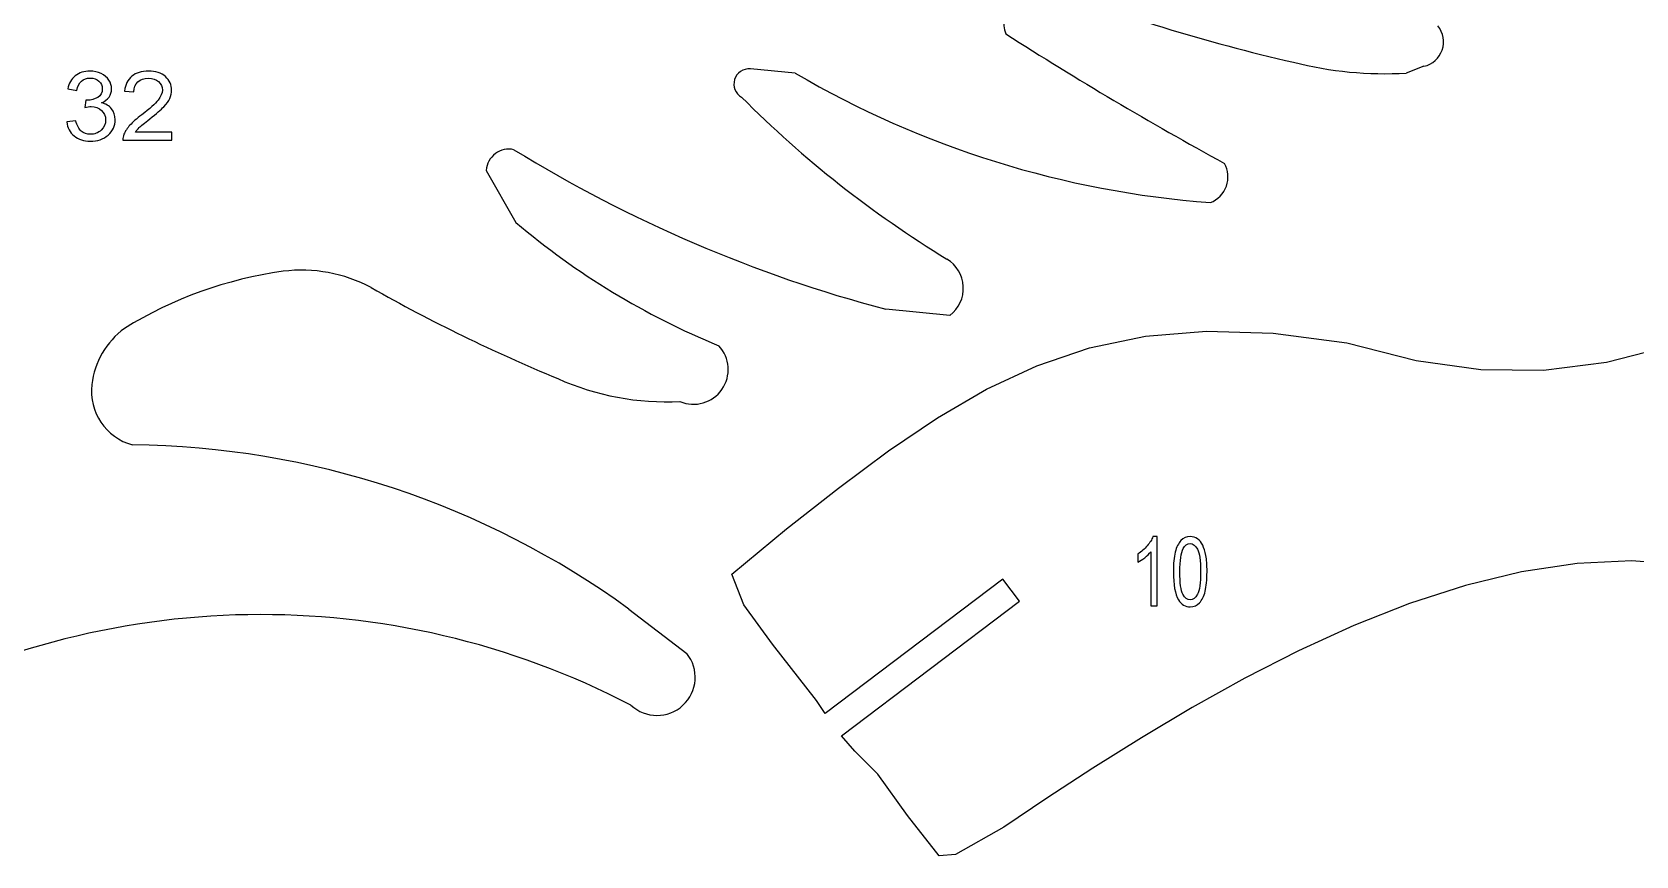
# Model space of a CAD drawing. Header units: millimetres. Extents: x -145 to 189, y -186 to 77.
# Drawn here: x -108.5 to -47.8, y -48.8 to -17.6 of the extents above; entities that cross this region are included whole.
import ezdxf

# ---------------------------------------------------------------- set-up
doc = ezdxf.new("R2010")
doc.units = ezdxf.units.MM
doc.header["$MEASUREMENT"] = 0
doc.layers.add('Capa 1', color=7, linetype='Continuous')

msp = doc.modelspace()

# ---------------------------------------------------------------- linework, layer by layer
at = {"layer": 'Capa 1', "lineweight": 25}
for points in [[(-70.5202, -15.6853), (-70.9412, -15.7672), (-71.3053, -16.0291), (-71.5171, -16.4021), (-71.5171, -16.4021), (-71.7289, -16.7751), (-71.7671, -17.222), (-71.6217, -17.6255)], [(-55.7924, -18.8517), (-55.4703, -18.7812), (-55.2083, -18.5478), (-55.101, -18.236), (-55.101, -18.236), (-54.9938, -17.9241), (-55.0568, -17.579), (-55.2673, -17.3252)], [(-81.2868, -18.9545), (-81.5561, -18.9287), (-81.8065, -19.0954), (-81.8868, -19.3537), (-81.8868, -19.3537), (-81.9671, -19.612), (-81.8552, -19.8913), (-81.6187, -20.0226)], [(-90.2382, -22.0107), (-90.4835, -21.9546), (-90.7412, -22.0092), (-90.9427, -22.1602), (-90.9427, -22.1602), (-91.1441, -22.3111), (-91.2689, -22.5431), (-91.284, -22.7944)], [(-63.8764, -24.0143), (-63.5936, -23.9052), (-63.3723, -23.6782), (-63.2704, -23.3927), (-63.2704, -23.3927), (-63.1684, -23.1071), (-63.1959, -22.7914), (-63.3456, -22.5277)], [(-73.7335, -28.2846), (-73.3945, -28.0252), (-73.2054, -27.6153), (-73.2281, -27.189), (-73.2281, -27.189), (-73.2508, -26.7628), (-73.4824, -26.3752), (-73.8471, -26.1534)], [(-83.9553, -31.5467), (-83.3825, -31.788), (-82.7189, -31.5959), (-82.3636, -31.0858), (-82.3636, -31.0858), (-82.0083, -30.5758), (-82.058, -29.8868), (-82.4829, -29.4331)], [(-85.8111, -43.0442), (-85.2572, -43.5621), (-84.3973, -43.5641), (-83.8409, -43.0489), (-83.8409, -43.0489), (-83.2845, -42.5336), (-83.2206, -41.6761), (-83.6945, -41.0841)]]:
    msp.add_open_spline(points, degree=3, knots=[0, 0, 0, 0, 0.3333333, 0.3333333, 0.3333333, 0.3333333, 1, 1, 1, 1], dxfattribs=at)
for points in [[(-70.5202, -15.6853), (-67.334, -16.9304), (-64.0601, -17.938), (-60.7253, -18.7001)], [(-71.6217, -17.6255), (-68.9197, -19.3535), (-66.1594, -20.9885), (-63.3456, -22.5277)], [(-60.7253, -18.7001), (-59.3335, -19.0553), (-57.8952, -19.1937), (-56.4611, -19.1105)], [(-79.5889, -19.1115), (-79.5889, -19.1115), (-81.2868, -18.9545), (-81.2868, -18.9545)], [(-79.5889, -19.1115), (-74.7939, -21.9228), (-69.4193, -23.5998), (-63.8764, -24.0143)], [(-55.7924, -18.8517), (-55.7924, -18.8517), (-56.4611, -19.1104), (-56.4611, -19.1104)], [(-81.6187, -20.0226), (-79.2846, -22.3718), (-76.6752, -24.4303), (-73.8471, -26.1534)], [(-90.2382, -22.0107), (-85.8669, -24.7033), (-81.1239, -26.7392), (-76.1609, -28.0531)], [(-91.284, -22.7944), (-91.284, -22.7944), (-90.1692, -24.7637), (-90.1692, -24.7637)], [(-90.1692, -24.7637), (-87.8678, -26.7136), (-85.274, -28.2893), (-82.4829, -29.433)], [(-98.9766, -26.6157), (-101.1065, -26.9125), (-103.1516, -27.6482), (-104.9823, -28.7764)], [(-95.6487, -27.2315), (-96.6677, -26.6872), (-97.8303, -26.4721), (-98.9766, -26.6157)], [(-95.6487, -27.2315), (-93.3651, -28.5241), (-91.0044, -29.6753), (-88.5798, -30.6788)], [(-73.7335, -28.2846), (-73.7335, -28.2846), (-76.1609, -28.0531), (-76.1609, -28.0531)], [(-104.9823, -28.7764), (-105.6706, -29.2857), (-106.118, -30.0566), (-106.2187, -30.9069)], [(-68.4565, -29.5188), (-68.4565, -29.5188), (-66.3281, -29.0754), (-66.3281, -29.0754)], [(-66.3281, -29.0754), (-66.3281, -29.0754), (-64.0228, -28.8828), (-64.0228, -28.8828)], [(-64.0228, -28.8828), (-64.0228, -28.8828), (-61.4978, -28.96), (-61.4978, -28.96)], [(-61.4978, -28.96), (-61.4978, -28.96), (-58.7099, -29.3268), (-58.7099, -29.3268)], [(-70.4512, -30.1938), (-70.4512, -30.1938), (-68.4565, -29.5188), (-68.4565, -29.5188)], [(-58.7099, -29.3268), (-58.7099, -29.3268), (-56.0885, -29.9888), (-56.0885, -29.9888)], [(-48.8794, -30.0569), (-48.8794, -30.0569), (-46.367, -29.416), (-46.367, -29.416)], [(-72.3549, -31.0811), (-72.3549, -31.0811), (-70.4512, -30.1938), (-70.4512, -30.1938)], [(-56.0885, -29.9888), (-56.0885, -29.9888), (-53.642, -30.3361), (-53.642, -30.3361)], [(-53.642, -30.3361), (-53.642, -30.3361), (-51.2718, -30.3613), (-51.2718, -30.3613)], [(-51.2718, -30.3613), (-51.2718, -30.3613), (-48.8794, -30.0569), (-48.8794, -30.0569)], [(-106.2187, -30.9069), (-106.3416, -31.9437), (-105.6873, -32.9144), (-104.6802, -33.1895)], [(-88.5798, -30.6788), (-87.1285, -31.3293), (-85.5437, -31.6267), (-83.9553, -31.5467)], [(-74.2107, -32.1614), (-74.2107, -32.1614), (-72.3549, -31.0811), (-72.3549, -31.0811)], [(-76.0617, -33.4152), (-76.0617, -33.4152), (-74.2107, -32.1614), (-74.2107, -32.1614)], [(-85.8921, -39.4033), (-91.3569, -35.4301), (-97.9239, -33.2582), (-104.6802, -33.1895)], [(-77.951, -34.8234), (-77.951, -34.8234), (-76.0617, -33.4152), (-76.0617, -33.4152)], [(-79.9212, -36.367), (-79.9212, -36.367), (-77.951, -34.8234), (-77.951, -34.8234)], [(-81.9966, -38.0853), (-81.9966, -38.0853), (-79.9212, -36.367), (-79.9212, -36.367)], [(-47.9202, -37.5851), (-47.9202, -37.5851), (-49.9964, -37.6772), (-49.9964, -37.6772)], [(-45.8865, -37.7457), (-45.8865, -37.7457), (-47.9202, -37.5851), (-47.9202, -37.5851)], [(-81.5311, -39.2406), (-81.5311, -39.2406), (-81.9966, -38.0853), (-81.9966, -38.0853)], [(-52.1016, -37.9949), (-52.1016, -37.9949), (-54.2217, -38.5113), (-54.2217, -38.5113)], [(-49.9964, -37.6772), (-49.9964, -37.6772), (-52.1016, -37.9949), (-52.1016, -37.9949)], [(-85.8111, -43.0442), (-94.9001, -38.3086), (-105.7668, -38.4874), (-114.695, -43.5196)], [(-71.7269, -38.2676), (-71.7269, -38.2676), (-78.4577, -43.363), (-78.4577, -43.363)], [(-71.102, -39.1079), (-71.102, -39.1079), (-71.7269, -38.2676), (-71.7269, -38.2676)], [(-54.2217, -38.5113), (-54.2217, -38.5113), (-56.3429, -39.1999), (-56.3429, -39.1999)], [(-85.8921, -39.4033), (-85.8921, -39.4033), (-83.6945, -41.0841), (-83.6945, -41.0841)], [(-80.447, -40.7291), (-80.447, -40.7291), (-81.5311, -39.2406), (-81.5311, -39.2406)], [(-77.8413, -44.2098), (-77.8413, -44.2098), (-71.102, -39.1079), (-71.102, -39.1079)], [(-56.3429, -39.1999), (-56.3429, -39.1999), (-58.4516, -40.0332), (-58.4516, -40.0332)], [(-58.4516, -40.0332), (-58.4516, -40.0332), (-60.5337, -40.9848), (-60.5337, -40.9848)], [(-78.7916, -42.8707), (-78.7916, -42.8707), (-80.447, -40.7291), (-80.447, -40.7291)], [(-60.5337, -40.9848), (-60.5337, -40.9848), (-62.5755, -42.0271), (-62.5755, -42.0271)], [(-62.5755, -42.0271), (-62.5755, -42.0271), (-64.5631, -43.1338), (-64.5631, -43.1338)], [(-78.4577, -43.363), (-78.4577, -43.363), (-78.7916, -42.8707), (-78.7916, -42.8707)], [(-64.5631, -43.1338), (-64.5631, -43.1338), (-66.4828, -44.2773), (-66.4828, -44.2773)], [(-77.3306, -44.7883), (-77.3306, -44.7883), (-77.8413, -44.2098), (-77.8413, -44.2098)], [(-66.4828, -44.2773), (-66.4828, -44.2773), (-68.3206, -45.4312), (-68.3206, -45.4312)], [(-76.4599, -45.6614), (-76.4599, -45.6614), (-77.3306, -44.7883), (-77.3306, -44.7883)], [(-68.3206, -45.4312), (-68.3206, -45.4312), (-70.0627, -46.5685), (-70.0627, -46.5685)], [(-75.3432, -47.225), (-75.3432, -47.225), (-76.4599, -45.6614), (-76.4599, -45.6614)], [(-70.0627, -46.5685), (-70.0627, -46.5685), (-71.6953, -47.662), (-71.6953, -47.662)], [(-74.1372, -48.7537), (-74.1372, -48.7537), (-75.3432, -47.225), (-75.3432, -47.225)], [(-71.6953, -47.662), (-71.6953, -47.662), (-73.522, -48.7015), (-73.522, -48.7015)], [(-73.522, -48.7015), (-73.522, -48.7015), (-74.1372, -48.7537), (-74.1372, -48.7537)]]:
    msp.add_open_spline(points, degree=3, dxfattribs=at)
at = {"layer": 'Capa 1'}
for points, knots in [([(-107.1637, -20.9594), (-107.1637, -20.9594), (-106.8201, -20.9158), (-106.8201, -20.9158), (-106.8201, -20.9158), (-106.7803, -21.0976), (-106.714, -21.2285), (-106.6197, -21.3085), (-106.6197, -21.3085), (-106.5253, -21.3885), (-106.4094, -21.4285), (-106.2721, -21.4285), (-106.2721, -21.4285), (-106.1094, -21.4285), (-105.9721, -21.3764), (-105.8614, -21.2721), (-105.8614, -21.2721), (-105.7508, -21.1679), (-105.6955, -21.0388), (-105.6955, -20.8849), (-105.6955, -20.8849), (-105.6955, -20.7382), (-105.7469, -20.617), (-105.8504, -20.5213), (-105.8504, -20.5213), (-105.9532, -20.4261), (-106.084, -20.3783), (-106.2435, -20.3783), (-106.2435, -20.3783), (-106.3086, -20.3783), (-106.3892, -20.3904), (-106.4862, -20.414), (-106.4862, -20.414), (-106.4862, -20.414), (-106.4479, -20.134), (-106.4479, -20.134), (-106.4479, -20.134), (-106.4251, -20.1365), (-106.4062, -20.1377), (-106.3926, -20.1377), (-106.3926, -20.1377), (-106.2454, -20.1377), (-106.114, -20.1019), (-105.9962, -20.031), (-105.9962, -20.031), (-105.879, -19.9601), (-105.8205, -19.851), (-105.8205, -19.7038), (-105.8205, -19.7038), (-105.8205, -19.5868), (-105.8635, -19.4899), (-105.9487, -19.4129), (-105.9487, -19.4129), (-106.0339, -19.3359), (-106.144, -19.2977), (-106.2786, -19.2977), (-106.2786, -19.2977), (-106.4126, -19.2977), (-106.524, -19.3371), (-106.6131, -19.4159), (-106.6131, -19.4159), (-106.7023, -19.4947), (-106.7595, -19.6129), (-106.785, -19.7704), (-106.785, -19.7704), (-106.785, -19.7704), (-107.1286, -19.7123), (-107.1286, -19.7123), (-107.1286, -19.7123), (-107.0863, -19.4977), (-106.9912, -19.3311), (-106.8422, -19.2129), (-106.8422, -19.2129), (-106.6938, -19.0947), (-106.5083, -19.0359), (-106.2871, -19.0359), (-106.2871, -19.0359), (-106.1348, -19.0359), (-105.9943, -19.0662), (-105.866, -19.1275), (-105.866, -19.1275), (-105.7372, -19.1881), (-105.6389, -19.2711), (-105.5713, -19.3759), (-105.5713, -19.3759), (-105.5028, -19.4814), (-105.469, -19.5929), (-105.469, -19.711), (-105.469, -19.711), (-105.469, -19.8232), (-105.5016, -19.925), (-105.566, -20.0171), (-105.566, -20.0171), (-105.6311, -20.1092), (-105.7274, -20.1825), (-105.8543, -20.2371), (-105.8543, -20.2371), (-105.6889, -20.2722), (-105.5608, -20.3462), (-105.469, -20.4583), (-105.469, -20.4583), (-105.378, -20.5698), (-105.3324, -20.7104), (-105.3324, -20.8782), (-105.3324, -20.8782), (-105.3324, -21.1055), (-105.4216, -21.2988), (-105.5992, -21.457), (-105.5992, -21.457), (-105.7775, -21.6152), (-106.0027, -21.6939), (-106.2748, -21.6939), (-106.2748, -21.6939), (-106.52, -21.6939), (-106.7237, -21.6255), (-106.8858, -21.4891), (-106.8858, -21.4891), (-107.0485, -21.3527), (-107.1409, -21.1764), (-107.1637, -20.9594)], [0, 0, 0, 0, 0.0322581, 0.0322581, 0.0322581, 0.0322581, 0.0645161, 0.0645161, 0.0645161, 0.0645161, 0.0967742, 0.0967742, 0.0967742, 0.0967742, 0.1290323, 0.1290323, 0.1290323, 0.1290323, 0.1612903, 0.1612903, 0.1612903, 0.1612903, 0.1935484, 0.1935484, 0.1935484, 0.1935484, 0.2258065, 0.2258065, 0.2258065, 0.2258065, 0.2580645, 0.2580645, 0.2580645, 0.2580645, 0.2903226, 0.2903226, 0.2903226, 0.2903226, 0.3225806, 0.3225806, 0.3225806, 0.3225806, 0.3548387, 0.3548387, 0.3548387, 0.3548387, 0.3870968, 0.3870968, 0.3870968, 0.3870968, 0.4193548, 0.4193548, 0.4193548, 0.4193548, 0.4516129, 0.4516129, 0.4516129, 0.4516129, 0.483871, 0.483871, 0.483871, 0.483871, 0.516129, 0.516129, 0.516129, 0.516129, 0.5483871, 0.5483871, 0.5483871, 0.5483871, 0.5806452, 0.5806452, 0.5806452, 0.5806452, 0.6129032, 0.6129032, 0.6129032, 0.6129032, 0.6451613, 0.6451613, 0.6451613, 0.6451613, 0.6774194, 0.6774194, 0.6774194, 0.6774194, 0.7096774, 0.7096774, 0.7096774, 0.7096774, 0.7419355, 0.7419355, 0.7419355, 0.7419355, 0.7741935, 0.7741935, 0.7741935, 0.7741935, 0.8064516, 0.8064516, 0.8064516, 0.8064516, 0.8387097, 0.8387097, 0.8387097, 0.8387097, 0.8709677, 0.8709677, 0.8709677, 0.8709677, 0.9032258, 0.9032258, 0.9032258, 0.9032258, 0.9354839, 0.9354839, 0.9354839, 0.9354839, 1, 1, 1, 1]), ([(-103.1919, -21.3449), (-103.1919, -21.3449), (-103.1919, -21.6503), (-103.1919, -21.6503), (-103.1919, -21.6503), (-103.1919, -21.6503), (-105.0428, -21.6503), (-105.0428, -21.6503), (-105.0428, -21.6503), (-105.0454, -21.5733), (-105.0317, -21.4994), (-105.0024, -21.4279), (-105.0024, -21.4279), (-104.9548, -21.3109), (-104.8787, -21.1952), (-104.774, -21.0819), (-104.774, -21.0819), (-104.6692, -20.9685), (-104.5195, -20.8376), (-104.3249, -20.6892), (-104.3249, -20.6892), (-104.0223, -20.4571), (-103.8166, -20.2734), (-103.7092, -20.1377), (-103.7092, -20.1377), (-103.6012, -20.0019), (-103.5472, -19.8735), (-103.5472, -19.7523), (-103.5472, -19.7523), (-103.5472, -19.6256), (-103.5961, -19.5189), (-103.6937, -19.4317), (-103.6937, -19.4317), (-103.7913, -19.345), (-103.9189, -19.3014), (-104.0757, -19.3014), (-104.0757, -19.3014), (-104.2416, -19.3014), (-104.3744, -19.3474), (-104.474, -19.4396), (-104.474, -19.4396), (-104.5735, -19.5311), (-104.6237, -19.6583), (-104.6249, -19.8213), (-104.6249, -19.8213), (-104.6249, -19.8213), (-104.9763, -19.7886), (-104.9763, -19.7886), (-104.9763, -19.7886), (-104.9523, -19.5438), (-104.8612, -19.3571), (-104.7037, -19.2287), (-104.7037, -19.2287), (-104.5456, -19.1002), (-104.334, -19.0359), (-104.0678, -19.0359), (-104.0678, -19.0359), (-103.7998, -19.0359), (-103.5869, -19.105), (-103.4307, -19.2438), (-103.4307, -19.2438), (-103.2739, -19.3826), (-103.1958, -19.5547), (-103.1958, -19.7595), (-103.1958, -19.7595), (-103.1958, -19.8638), (-103.2186, -19.9662), (-103.2648, -20.0668), (-103.2648, -20.0668), (-103.3103, -20.168), (-103.3864, -20.274), (-103.4925, -20.3855), (-103.4925, -20.3855), (-103.5993, -20.4964), (-103.7756, -20.6498), (-104.0216, -20.8437), (-104.0216, -20.8437), (-104.2279, -21.0049), (-104.3607, -21.114), (-104.4193, -21.1715), (-104.4193, -21.1715), (-104.4778, -21.2291), (-104.526, -21.2867), (-104.5644, -21.3449), (-104.5644, -21.3449), (-104.5644, -21.3449), (-103.1919, -21.3449), (-103.1919, -21.3449)], [0, 0, 0, 0, 0.0434783, 0.0434783, 0.0434783, 0.0434783, 0.0869565, 0.0869565, 0.0869565, 0.0869565, 0.1304348, 0.1304348, 0.1304348, 0.1304348, 0.173913, 0.173913, 0.173913, 0.173913, 0.2173913, 0.2173913, 0.2173913, 0.2173913, 0.2608696, 0.2608696, 0.2608696, 0.2608696, 0.3043478, 0.3043478, 0.3043478, 0.3043478, 0.3478261, 0.3478261, 0.3478261, 0.3478261, 0.3913043, 0.3913043, 0.3913043, 0.3913043, 0.4347826, 0.4347826, 0.4347826, 0.4347826, 0.4782609, 0.4782609, 0.4782609, 0.4782609, 0.5217391, 0.5217391, 0.5217391, 0.5217391, 0.5652174, 0.5652174, 0.5652174, 0.5652174, 0.6086957, 0.6086957, 0.6086957, 0.6086957, 0.6521739, 0.6521739, 0.6521739, 0.6521739, 0.6956522, 0.6956522, 0.6956522, 0.6956522, 0.7391304, 0.7391304, 0.7391304, 0.7391304, 0.7826087, 0.7826087, 0.7826087, 0.7826087, 0.826087, 0.826087, 0.826087, 0.826087, 0.8695652, 0.8695652, 0.8695652, 0.8695652, 0.9130435, 0.9130435, 0.9130435, 0.9130435, 1, 1, 1, 1]), ([(-65.8944, -39.2773), (-65.8944, -39.2773), (-66.1349, -39.2773), (-66.1349, -39.2773), (-66.1349, -39.2773), (-66.1349, -39.2773), (-66.1349, -37.2399), (-66.1349, -37.2399), (-66.1349, -37.2399), (-66.1928, -37.3138), (-66.2688, -37.3871), (-66.3627, -37.4605), (-66.3627, -37.4605), (-66.4565, -37.5338), (-66.5413, -37.5889), (-66.616, -37.6253), (-66.616, -37.6253), (-66.616, -37.6253), (-66.616, -37.3162), (-66.616, -37.3162), (-66.616, -37.3162), (-66.4816, -37.2326), (-66.3641, -37.1308), (-66.2633, -37.0108), (-66.2633, -37.0108), (-66.1627, -36.8914), (-66.0912, -36.7757), (-66.0493, -36.6629), (-66.0493, -36.6629), (-66.0493, -36.6629), (-65.8944, -36.6629), (-65.8944, -36.6629), (-65.8944, -36.6629), (-65.8944, -36.6629), (-65.8944, -39.2773), (-65.8944, -39.2773)], [0, 0, 0, 0, 0.1, 0.1, 0.1, 0.1, 0.2, 0.2, 0.2, 0.2, 0.3, 0.3, 0.3, 0.3, 0.4, 0.4, 0.4, 0.4, 0.5, 0.5, 0.5, 0.5, 0.6, 0.6, 0.6, 0.6, 0.7, 0.7, 0.7, 0.7, 0.8, 0.8, 0.8, 0.8, 1, 1, 1, 1]), ([(-65.2762, -37.9925), (-65.2762, -37.6853), (-65.2525, -37.4368), (-65.2051, -37.249), (-65.2051, -37.249), (-65.1573, -37.0605), (-65.0867, -36.9157), (-64.9928, -36.8144), (-64.9928, -36.8144), (-64.8994, -36.7132), (-64.7814, -36.6629), (-64.6393, -36.6629), (-64.6393, -36.6629), (-64.5345, -36.6629), (-64.4425, -36.6908), (-64.3628, -36.7472), (-64.3628, -36.7472), (-64.2835, -36.8035), (-64.2179, -36.8847), (-64.1669, -36.9908), (-64.1669, -36.9908), (-64.1159, -37.0962), (-64.0758, -37.2253), (-64.0466, -37.3774), (-64.0466, -37.3774), (-64.0171, -37.5295), (-64.0025, -37.735), (-64.0025, -37.9925), (-64.0025, -37.9925), (-64.0025, -38.298), (-64.0262, -38.5452), (-64.0731, -38.7331), (-64.0731, -38.7331), (-64.12, -38.9216), (-64.1906, -39.0664), (-64.2844, -39.1682), (-64.2844, -39.1682), (-64.3778, -39.27), (-64.4963, -39.3209), (-64.6393, -39.3209), (-64.6393, -39.3209), (-64.8275, -39.3209), (-64.9755, -39.2318), (-65.083, -39.0531), (-65.083, -39.0531), (-65.2119, -38.8349), (-65.2762, -38.4816), (-65.2762, -37.9925)], [0, 0, 0, 0, 0.0769231, 0.0769231, 0.0769231, 0.0769231, 0.1538462, 0.1538462, 0.1538462, 0.1538462, 0.2307692, 0.2307692, 0.2307692, 0.2307692, 0.3076923, 0.3076923, 0.3076923, 0.3076923, 0.3846154, 0.3846154, 0.3846154, 0.3846154, 0.4615385, 0.4615385, 0.4615385, 0.4615385, 0.5384615, 0.5384615, 0.5384615, 0.5384615, 0.6153846, 0.6153846, 0.6153846, 0.6153846, 0.6923077, 0.6923077, 0.6923077, 0.6923077, 0.7692308, 0.7692308, 0.7692308, 0.7692308, 0.8461538, 0.8461538, 0.8461538, 0.8461538, 1, 1, 1, 1]), ([(-65.0302, -37.9938), (-65.0302, -38.4222), (-64.9928, -38.707), (-64.9176, -38.8476), (-64.9176, -38.8476), (-64.8425, -38.9888), (-64.7495, -39.0591), (-64.6393, -39.0591), (-64.6393, -39.0591), (-64.5291, -39.0591), (-64.4361, -38.9882), (-64.361, -38.847), (-64.361, -38.847), (-64.2858, -38.7052), (-64.2484, -38.421), (-64.2484, -37.9938), (-64.2484, -37.9938), (-64.2484, -37.5653), (-64.2858, -37.2805), (-64.361, -37.1399), (-64.361, -37.1399), (-64.4357, -36.9987), (-64.5295, -36.9284), (-64.642, -36.9284), (-64.642, -36.9284), (-64.7523, -36.9284), (-64.8406, -36.9908), (-64.9067, -37.115), (-64.9067, -37.115), (-64.9892, -37.2732), (-65.0302, -37.5665), (-65.0302, -37.9938)], [0, 0, 0, 0, 0.1111111, 0.1111111, 0.1111111, 0.1111111, 0.2222222, 0.2222222, 0.2222222, 0.2222222, 0.3333333, 0.3333333, 0.3333333, 0.3333333, 0.4444444, 0.4444444, 0.4444444, 0.4444444, 0.5555556, 0.5555556, 0.5555556, 0.5555556, 0.6666667, 0.6666667, 0.6666667, 0.6666667, 0.7777778, 0.7777778, 0.7777778, 0.7777778, 1, 1, 1, 1])]:
    msp.add_open_spline(points, degree=3, knots=knots, dxfattribs=at)

doc.saveas('drawing.dxf')
